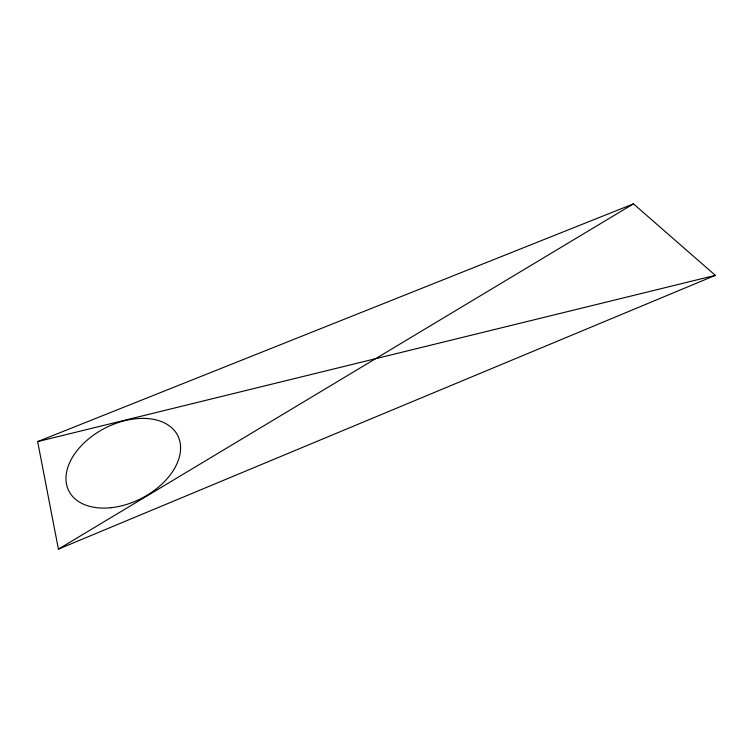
<?xml version="1.0" encoding="UTF-8"?>
<svg xmlns="http://www.w3.org/2000/svg" width="753" height="753" viewBox="0 0 753 753"><rect width="100%" height="100%" fill="white"/><g stroke="black" fill="none" stroke-linecap="round" stroke-linejoin="round"><path stroke-width="1.13" d="M58.414 549.135L633.452 203.865L715.35 275.353L58.414 549.135L37.65 441.597L633.452 203.865M37.65 441.597L715.35 275.353M110.663 507.738A61.087 39.57 -27 0 0 178.028 436.156A61.087 39.57 -27 0 0 81.173 445.851A61.087 39.57 -27 0 0 110.663 507.738"/></g></svg>
